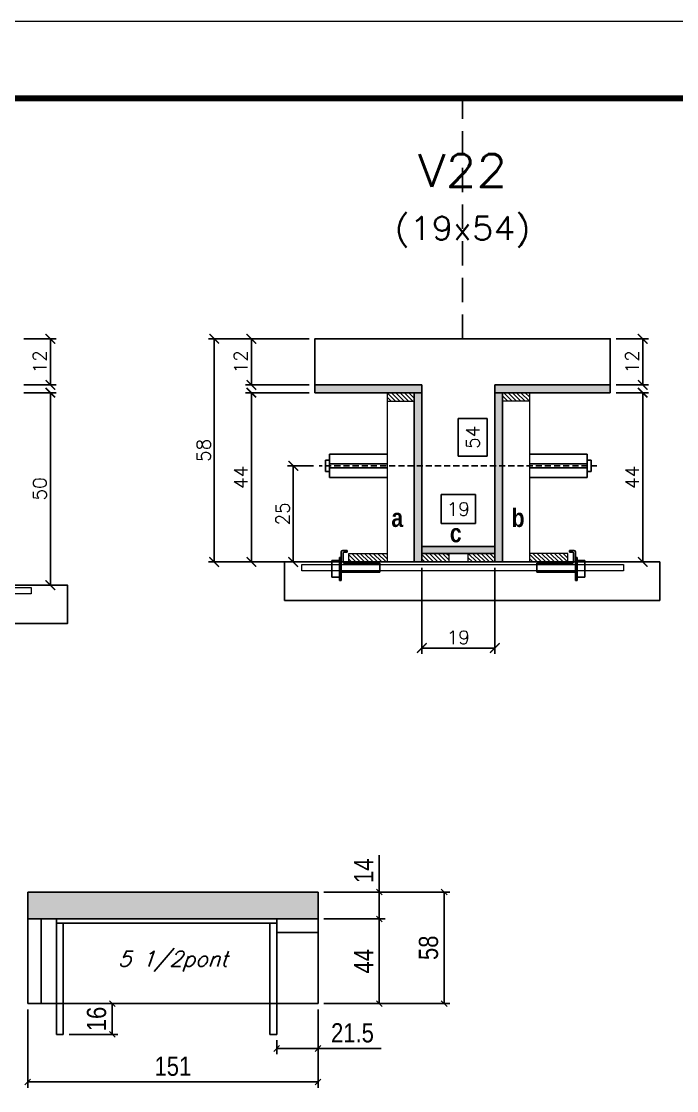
# Model space of a CAD drawing. Extents: x 0 to 6325, y 5574 to 19307.
# Drawn here: x 827 to 1168, y 9514 to 10070 of the extents above; entities that cross this region are included whole.
import ezdxf
from ezdxf.enums import TextEntityAlignment as Align

# ---------------------------------------------------------------- set-up
doc = ezdxf.new("R2010")
doc.units = 0
doc.linetypes.add('DASHED', pattern=[0.75, 0.5, -0.25])
doc.linetypes.add('HIDDEN', pattern=[9.525, 6.35, -3.175])
for name, color, linetype in [('1', 1, 'Continuous'), ('barrote', 251, 'Continuous'), ('COTA', 241, 'Continuous'), ('Cota Seção (2x)', 4, 'Continuous'), ('detalhes', 4, 'Continuous'), ('Hachura', 253, 'Continuous'), ('Painéis', 200, 'Continuous'), ('presilha', 1, 'Continuous'), ('SARR_2.2x7', 40, 'Continuous'), ('SARR_3.5x7', 81, 'Continuous'), ('TENSOR', 3, 'Continuous'), ('texto', 7, 'Continuous'), ('Texto de Titulo', 7, 'Continuous'), ('Texto Qtd Sarr', 242, 'Continuous')]:
    doc.layers.add(name, color=color, linetype=linetype)
for name, color, linetype, lineweight in [('CONCRETO', 251, 'Continuous', 25), ('Folhas', 255, 'Continuous', 9), ('Madeira', 126, 'Continuous', 18), ('SARRAFO DE PRESSAO', 251, 'DASHED', 9), ('SCO-___-LAJ', 2, 'Continuous', 0), ('Texto Seção', 7, 'Continuous', 15)]:
    doc.layers.add(name, color=color, linetype=linetype, lineweight=lineweight)
doc.styles.add('COTA TECNICA', font='techl___.ttf', dxfattribs={"height": 10})
doc.styles.add('Romans', font='romans.shx')
doc.styles.add('TECNICA', font='techb___.ttf', dxfattribs={"height": 10})
doc.dimstyles.new('Cota Seção (2x)', dxfattribs={"dimtxt": 7, "dimasz": 5, "dimexe": 3, "dimexo": 3, "dimgap": 2, "dimtad": 3, "dimdec": 1, "dimlfac": 0.5, "dimzin": 12, "dimdsep": 46, "dimtxsty": 'Romans', "dimblk": 'ARCHTICK', "dimcen": 0, "dimclrd": 4, "dimclre": 4, "dimclrt": 1, "dimadec": 1, "dimazin": 3, "dimtfac": 1, "dimtdec": 1, "dimtmove": 0, "dimatfit": 3, "dimldrblk": 'OBLIQUE', "dimfxl": 1, "dimtolj": 1, "dimtzin": 12, "dimarcsym": 0})
doc.dimstyles.new('Cota Seção interna', dxfattribs={"dimtxt": 7, "dimasz": 6, "dimexe": 0.18, "dimexo": 2, "dimgap": -4, "dimtad": 3, "dimdec": 1, "dimlfac": 0.5, "dimzin": 12, "dimdsep": 46, "dimtxsty": 'Romans', "dimblk": 'ARCHTICK', "dimcen": 0.09, "dimse1": 1, "dimse2": 1, "dimsd1": 1, "dimsd2": 1, "dimclrd": 180, "dimclre": 5, "dimclrt": 1, "dimadec": 0, "dimazin": 3, "dimtfac": 1, "dimtdec": 1, "dimtofl": 0, "dimtmove": 0, "dimatfit": 3, "dimldrblk": 'ARCHTICK', "dimfxl": 1, "dimtolj": 1, "dimtzin": 0, "dimarcsym": 0})
doc.dimstyles.new('PAINEL', dxfattribs={"dimtxt": 10, "dimasz": 3, "dimexe": 3, "dimexo": 3, "dimgap": 3, "dimtad": 1, "dimdec": 1, "dimzin": 12, "dimdsep": 46, "dimtxsty": 'COTA TECNICA', "dimblk1": 'OBLIQUE', "dimblk2": 'OBLIQUE', "dimsah": 1, "dimcen": 0.9, "dimclrd": 4, "dimclre": 4, "dimclrt": 240, "dimadec": 1, "dimazin": 3, "dimtfac": 1, "dimtdec": 1, "dimtmove": 0, "dimatfit": 3, "dimfxl": 1, "dimtolj": 1, "dimtzin": 12, "dimarcsym": 0})
pattern_1 = [(315, (23991.8247, 1559.3305), (1.12253202, 1.12253202), [])]

# ---------------------------------------------------------------- blocks, each defined once
blk = doc.blocks.new('9999999999')
at = {"layer": 'Folhas'}
blk.add_lwpolyline([(98138.98, 34190.21), (99623.98, 34190.21), (99623.98, 35240.21), (98138.98, 35240.21)], close=True, dxfattribs=at)
at = {"layer": 'Folhas', "color": 30, "const_width": 3}
blk.add_lwpolyline([(98213.98, 34230.21), (99583.98, 34230.21), (99583.98, 35200.21), (98213.98, 35200.21)], close=True, dxfattribs=at)
blk = doc.blocks.new('_ArchTick')
at = {"color": 0, "linetype": 'ByBlock', "const_width": 0.15}
blk.add_lwpolyline([(-0.5, -0.5), (0.5, 0.5)], dxfattribs=at)
blk = doc.blocks.new('*D3224')
at = {"layer": 'COTA', "color": 4, "lineweight": -2, "transparency": 16777216}
for p, q in [((828.15, 9904.97), (845.02, 9904.97)), ((842.02, 9904.97), (842.02, 9880.97)), ((828.15, 9880.97), (845.02, 9880.97))]:
    blk.add_line(p, q, dxfattribs=at)
at = {"layer": 'Defpoints', "color": 0, "transparency": 16777216}
for p in [(825.15, 9904.97), (825.15, 9880.97), (842.02, 9880.97)]:
    blk.add_point(p, dxfattribs=at)
at = {"layer": 'COTA', "color": 4, "lineweight": -2, "transparency": 16777216, "xscale": 5, "yscale": 5, "zscale": 5}
for p, rotation in [((842.02, 9904.97), 90), ((842.02, 9880.97), 270)]:
    blk.add_blockref('_ArchTick', p, dxfattribs=dict(at, rotation=rotation))
at = {"layer": 'COTA', "color": 1, "transparency": 16777216, "insert": (836.52, 9892.97), "char_height": 7, "attachment_point": 5, "rotation": 90, "style": 'Romans'}
blk.add_mtext('\\A1;12', dxfattribs=at)
blk = doc.blocks.new('_Oblique')
at = {"layer": '1', "color": 0, "lineweight": -2}
blk.add_line((-0.5, -0.5), (0.5, 0.5), dxfattribs=at)
blk = doc.blocks.new('*D3226')
at = {"layer": 'COTA', "color": 4, "lineweight": -2, "transparency": 16777216}
for p, q in [((828.15, 9876.97), (845.02, 9876.97)), ((842.02, 9776.97), (842.02, 9876.97)), ((801.75, 9776.97), (845.02, 9776.97))]:
    blk.add_line(p, q, dxfattribs=at)
at = {"layer": 'Defpoints', "color": 0, "transparency": 16777216}
for p in [(825.15, 9876.97), (842.02, 9876.97), (798.75, 9776.97)]:
    blk.add_point(p, dxfattribs=at)
at = {"layer": 'COTA', "color": 4, "lineweight": -2, "transparency": 16777216, "xscale": 5, "yscale": 5, "zscale": 5}
for p, rotation in [((842.02, 9876.97), 90), ((842.02, 9776.97), 270)]:
    blk.add_blockref('_ArchTick', p, dxfattribs=dict(at, rotation=rotation))
at = {"layer": 'COTA', "color": 1, "transparency": 16777216, "insert": (836.52, 9826.97), "char_height": 7, "attachment_point": 5, "rotation": 90, "style": 'Romans'}
blk.add_mtext('\\A1;50', dxfattribs=at)
blk = doc.blocks.new('titulo1')
at = {"layer": 'Defpoints', "color": 252, "linetype": 'HIDDEN', "ltscale": 2}
blk.add_line((0, 0), (0, 125), dxfattribs=at)
at = {"layer": 'Defpoints', "style": 'Romans', "oblique": 15}
blk.add_attdef('FOLHA', text='', height=10, dxfattribs=at).set_placement((0, 15.58), align=Align.MIDDLE_CENTER)
at = {"layer": 'Texto Qtd Sarr', "color": 3, "style": 'Romans', "oblique": 15}
for tag, height, p in [('TITULO', 17, (0, 71.45)), ('SEÇÃO', 12, (0, 41.55))]:
    blk.add_attdef(tag, text='', height=height, dxfattribs=at).set_placement(p, align=Align.MIDDLE_CENTER)
blk = doc.blocks.new('*D3232')
at = {"layer": 'COTA', "color": 4, "lineweight": -2, "transparency": 16777216}
for p, q in [((1136.2, 9904.97), (1153.08, 9904.97)), ((1150.08, 9904.97), (1150.08, 9880.97)), ((1136.2, 9880.97), (1153.08, 9880.97))]:
    blk.add_line(p, q, dxfattribs=at)
at = {"layer": 'Defpoints', "color": 0, "transparency": 16777216}
for p in [(1133.2, 9904.97), (1133.2, 9880.97), (1150.08, 9880.97)]:
    blk.add_point(p, dxfattribs=at)
at = {"layer": 'COTA', "color": 4, "lineweight": -2, "transparency": 16777216, "xscale": 5, "yscale": 5, "zscale": 5}
for p, rotation in [((1150.08, 9904.97), 90), ((1150.08, 9880.97), 270)]:
    blk.add_blockref('_ArchTick', p, dxfattribs=dict(at, rotation=rotation))
at = {"layer": 'COTA', "color": 1, "transparency": 16777216, "insert": (1144.58, 9892.97), "char_height": 7, "attachment_point": 5, "rotation": 90, "style": 'Romans'}
blk.add_mtext('\\A1;12', dxfattribs=at)
blk = doc.blocks.new('*D3233')
at = {"layer": 'COTA', "color": 4, "lineweight": -2, "transparency": 16777216}
for p, q in [((976.6, 9904.97), (924.23, 9904.97)), ((927.23, 9788.97), (927.23, 9904.97)), ((998.6, 9788.97), (924.23, 9788.97))]:
    blk.add_line(p, q, dxfattribs=at)
at = {"layer": 'Defpoints', "color": 0, "transparency": 16777216}
for p in [(927.23, 9904.97), (979.6, 9904.97), (1001.6, 9788.97)]:
    blk.add_point(p, dxfattribs=at)
at = {"layer": 'COTA', "color": 4, "lineweight": -2, "transparency": 16777216, "xscale": 5, "yscale": 5, "zscale": 5}
for p, rotation in [((927.23, 9904.97), 90), ((927.23, 9788.97), 270)]:
    blk.add_blockref('_ArchTick', p, dxfattribs=dict(at, rotation=rotation))
at = {"layer": 'COTA', "color": 1, "transparency": 16777216, "insert": (921.73, 9846.97), "char_height": 7, "attachment_point": 5, "rotation": 90, "style": 'Romans'}
blk.add_mtext('\\A1;58', dxfattribs=at)
blk = doc.blocks.new('*D3234')
at = {"layer": 'COTA', "color": 4, "lineweight": -2, "transparency": 16777216}
for p, q in [((1136.2, 9876.97), (1153.08, 9876.97)), ((1150.08, 9788.97), (1150.08, 9876.97)), ((1109.8, 9788.97), (1153.08, 9788.97))]:
    blk.add_line(p, q, dxfattribs=at)
at = {"layer": 'Defpoints', "color": 0, "transparency": 16777216}
for p in [(1133.2, 9876.97), (1150.08, 9876.97), (1106.8, 9788.97)]:
    blk.add_point(p, dxfattribs=at)
at = {"layer": 'COTA', "color": 4, "lineweight": -2, "transparency": 16777216, "xscale": 5, "yscale": 5, "zscale": 5}
for p, rotation in [((1150.08, 9876.97), 90), ((1150.08, 9788.97), 270)]:
    blk.add_blockref('_ArchTick', p, dxfattribs=dict(at, rotation=rotation))
at = {"layer": 'COTA', "color": 1, "transparency": 16777216, "insert": (1144.58, 9832.97), "char_height": 7, "attachment_point": 5, "rotation": 90, "style": 'Romans'}
blk.add_mtext('\\A1;44', dxfattribs=at)
blk = doc.blocks.new('*D3235')
at = {"layer": 'Cota Seção (2x)', "color": 180, "lineweight": -2, "transparency": 16777216}
for p, q in [((1069.2, 9863.62), (1054.2, 9863.62)), ((1054.2, 9863.62), (1054.2, 9843.95)), ((1069.2, 9843.95), (1069.2, 9863.62)), ((1054.2, 9843.95), (1069.2, 9843.95))]:
    blk.add_line(p, q, dxfattribs=at)
at = {"layer": 'Defpoints', "color": 0, "transparency": 16777216}
for p in [(1073.2, 9904.97), (1084.2, 9904.97), (1084.2, 9796.97)]:
    blk.add_point(p, dxfattribs=at)
at = {"layer": 'Cota Seção (2x)', "color": 1, "transparency": 16777216, "insert": (1061.7, 9853.78), "char_height": 7, "attachment_point": 5, "rotation": 90, "style": 'Romans'}
blk.add_mtext('\\A1;54', dxfattribs=at)
blk = doc.blocks.new('*D3236')
at = {"layer": 'COTA', "color": 4, "lineweight": -2, "transparency": 16777216}
for p, q in [((976.6, 9904.97), (943.55, 9904.97)), ((946.55, 9904.97), (946.55, 9880.97)), ((976.6, 9880.97), (943.55, 9880.97))]:
    blk.add_line(p, q, dxfattribs=at)
at = {"layer": 'Defpoints', "color": 0, "transparency": 16777216}
for p in [(979.6, 9904.97), (946.55, 9880.97), (979.6, 9880.97)]:
    blk.add_point(p, dxfattribs=at)
at = {"layer": 'COTA', "color": 4, "lineweight": -2, "transparency": 16777216, "xscale": 5, "yscale": 5, "zscale": 5}
for p, rotation in [((946.55, 9904.97), 90), ((946.55, 9880.97), 270)]:
    blk.add_blockref('_ArchTick', p, dxfattribs=dict(at, rotation=rotation))
at = {"layer": 'COTA', "color": 1, "transparency": 16777216, "insert": (941.05, 9892.97), "char_height": 7, "attachment_point": 5, "rotation": 90, "style": 'Romans'}
blk.add_mtext('\\A1;12', dxfattribs=at)
blk = doc.blocks.new('*D3237')
at = {"layer": 'COTA', "color": 4, "lineweight": -2, "transparency": 16777216}
for p, q in [((976.6, 9876.97), (943.55, 9876.97)), ((946.55, 9876.97), (946.55, 9788.97)), ((998.6, 9788.97), (943.55, 9788.97))]:
    blk.add_line(p, q, dxfattribs=at)
at = {"layer": 'Defpoints', "color": 0, "transparency": 16777216}
for p in [(979.6, 9876.97), (946.55, 9788.97), (1001.6, 9788.97)]:
    blk.add_point(p, dxfattribs=at)
at = {"layer": 'COTA', "color": 4, "lineweight": -2, "transparency": 16777216, "xscale": 5, "yscale": 5, "zscale": 5}
for p, rotation in [((946.55, 9876.97), 90), ((946.55, 9788.97), 270)]:
    blk.add_blockref('_ArchTick', p, dxfattribs=dict(at, rotation=rotation))
at = {"layer": 'COTA', "color": 1, "transparency": 16777216, "insert": (941.05, 9832.97), "char_height": 7, "attachment_point": 5, "rotation": 90, "style": 'Romans'}
blk.add_mtext('\\A1;44', dxfattribs=at)
blk = doc.blocks.new('PRESILHA METÁLICA 1')
at = {"layer": 'presilha'}
for p, q in [((7.5, 10.64), (7.5, 19.86)), ((12, 21), (8.64, 21)), ((9, 11.57), (9, 18.93)), ((12, 19.5), (9.57, 19.5)), ((12, 21), (12, 19.5)), ((0, 13), (6, 13)), ((0, 13), (0, 0)), ((6, 15.5), (7.5, 15.5)), ((6, -2.5), (6, 15.5)), ((6, 13), (6, 0)), ((7.5, 15.5), (7.5, -2.5)), ((37.5, 11), (9.57, 11)), ((37.5, 11), (37.5, 4.1)), ((6, 0), (0, 0)), ((37.5, 4.1), (7.5, 4.1)), ((7.5, -2.5), (6, -2.5))]:
    blk.add_line(p, q, dxfattribs=at)
for centre, radius, start, end in [((8.64, 19.86), 1.14, 90, 180), ((9.57, 18.93), 0.57, 90, 180), ((9.57, 11.57), 0.57, 180, 270)]:
    blk.add_arc(centre, radius, start, end, dxfattribs=at)
blk = doc.blocks.new('*D3238')
at = {"layer": 'COTA', "color": 4, "lineweight": -2, "transparency": 16777216}
for p, q in [((1035.2, 9785.97), (1035.2, 9741.25)), ((1073.2, 9785.97), (1073.2, 9741.25)), ((1035.2, 9744.25), (1073.2, 9744.25))]:
    blk.add_line(p, q, dxfattribs=at)
at = {"layer": 'Defpoints', "color": 0, "transparency": 16777216}
for p in [(1035.2, 9788.97), (1073.2, 9788.97), (1073.2, 9744.25)]:
    blk.add_point(p, dxfattribs=at)
at = {"layer": 'COTA', "color": 4, "lineweight": -2, "transparency": 16777216, "xscale": 5, "yscale": 5, "zscale": 5, "rotation": 180}
blk.add_blockref('_ArchTick', (1035.2, 9744.25), dxfattribs=at)
at = {"layer": 'COTA', "color": 4, "lineweight": -2, "transparency": 16777216, "xscale": 5, "yscale": 5, "zscale": 5}
blk.add_blockref('_ArchTick', (1073.2, 9744.25), dxfattribs=at)
at = {"layer": 'COTA', "color": 1, "transparency": 16777216, "insert": (1054.2, 9749.75), "char_height": 7, "attachment_point": 5, "style": 'Romans'}
blk.add_mtext('\\A1;19', dxfattribs=at)
blk = doc.blocks.new('*D3239')
at = {"layer": 'Cota Seção (2x)', "color": 180, "lineweight": -2, "transparency": 16777216}
for p, q in [((1063.2, 9823.97), (1045.2, 9823.97)), ((1045.2, 9823.97), (1045.2, 9808.97)), ((1063.2, 9808.97), (1063.2, 9823.97)), ((1045.2, 9808.97), (1063.2, 9808.97))]:
    blk.add_line(p, q, dxfattribs=at)
at = {"layer": 'Defpoints', "color": 0, "transparency": 16777216}
for p in [(1073.2, 9804.97), (1035.21, 9788.97), (1073.2, 9788.97)]:
    blk.add_point(p, dxfattribs=at)
at = {"layer": 'Cota Seção (2x)', "color": 1, "transparency": 16777216, "insert": (1054.2, 9816.47), "char_height": 7, "attachment_point": 5, "style": 'Romans'}
blk.add_mtext('\\A1;19', dxfattribs=at)
blk = doc.blocks.new('*D3387')
at = {"layer": 'COTA', "color": 4, "lineweight": -2, "transparency": 16777216}
for p, q in [((830.25, 9556.41), (830.25, 9515.69)), ((981.25, 9556.41), (981.25, 9515.69)), ((830.25, 9518.69), (981.25, 9518.69))]:
    blk.add_line(p, q, dxfattribs=at)
at = {"layer": 'Defpoints', "color": 0, "transparency": 16777216}
for p in [(830.25, 9559.41), (981.25, 9559.41), (981.25, 9518.69)]:
    blk.add_point(p, dxfattribs=at)
at = {"layer": 'COTA', "color": 4, "lineweight": -2, "transparency": 16777216, "xscale": 3, "yscale": 3, "zscale": 3, "rotation": 180}
blk.add_blockref('_Oblique', (830.25, 9518.69), dxfattribs=at)
at = {"layer": 'COTA', "color": 4, "lineweight": -2, "transparency": 16777216, "xscale": 3, "yscale": 3, "zscale": 3}
blk.add_blockref('_Oblique', (981.25, 9518.69), dxfattribs=at)
at = {"layer": 'COTA', "color": 240, "transparency": 16777216, "insert": (905.75, 9526.8), "char_height": 10, "attachment_point": 5, "style": 'COTA TECNICA'}
blk.add_mtext('\\A1;151', dxfattribs=at)
blk = doc.blocks.new('*D4454')
at = {"layer": 'COTA', "color": 4, "lineweight": -2, "transparency": 16777216}
for p, q in [((984.25, 9603.41), (1016.09, 9603.41)), ((1013.09, 9559.41), (1013.09, 9603.41)), ((984.25, 9559.41), (1016.09, 9559.41))]:
    blk.add_line(p, q, dxfattribs=at)
at = {"layer": 'Defpoints', "color": 0, "transparency": 16777216}
for p in [(981.25, 9603.41), (1013.09, 9603.41), (981.25, 9559.41)]:
    blk.add_point(p, dxfattribs=at)
at = {"layer": 'COTA', "color": 4, "lineweight": -2, "transparency": 16777216, "xscale": 3, "yscale": 3, "zscale": 3}
for p, rotation in [((1013.09, 9603.41), 90), ((1013.09, 9559.41), 270)]:
    blk.add_blockref('_Oblique', p, dxfattribs=dict(at, rotation=rotation))
at = {"layer": 'COTA', "color": 240, "transparency": 16777216, "insert": (1005.01, 9581.41), "char_height": 10, "attachment_point": 5, "rotation": 90, "style": 'COTA TECNICA'}
blk.add_mtext('\\A1;44', dxfattribs=at)
blk = doc.blocks.new('*D4456')
at = {"layer": 'COTA', "color": 4, "lineweight": -2, "transparency": 16777216}
for p, q in [((1013.09, 9617.41), (1013.09, 9636.52)), ((984.25, 9617.41), (1016.09, 9617.41)), ((1013.09, 9603.41), (1013.09, 9617.41)), ((984.25, 9603.41), (1016.09, 9603.41))]:
    blk.add_line(p, q, dxfattribs=at)
at = {"layer": 'Defpoints', "color": 0, "transparency": 16777216}
for p in [(981.25, 9617.41), (1013.09, 9617.41), (981.25, 9603.41)]:
    blk.add_point(p, dxfattribs=at)
at = {"layer": 'COTA', "color": 4, "lineweight": -2, "transparency": 16777216, "xscale": 3, "yscale": 3, "zscale": 3}
for p, rotation in [((1013.09, 9617.41), 90), ((1013.09, 9603.41), 270)]:
    blk.add_blockref('_Oblique', p, dxfattribs=dict(at, rotation=rotation))
at = {"layer": 'COTA', "color": 240, "transparency": 16777216, "insert": (1005.01, 9628.46), "char_height": 10, "attachment_point": 5, "rotation": 90, "style": 'COTA TECNICA'}
blk.add_mtext('\\A1;14', dxfattribs=at)
blk = doc.blocks.new('*D3406')
at = {"layer": 'COTA', "color": 4, "lineweight": -2, "transparency": 16777216}
for p, q in [((984.25, 9617.41), (1049.85, 9617.41)), ((1046.85, 9617.41), (1046.85, 9559.41)), ((984.25, 9559.41), (1049.85, 9559.41))]:
    blk.add_line(p, q, dxfattribs=at)
at = {"layer": 'Defpoints', "color": 0, "transparency": 16777216}
for p in [(981.25, 9617.41), (981.25, 9559.41), (1046.85, 9559.41)]:
    blk.add_point(p, dxfattribs=at)
at = {"layer": 'COTA', "color": 4, "lineweight": -2, "transparency": 16777216, "xscale": 3, "yscale": 3, "zscale": 3}
for p, rotation in [((1046.85, 9617.41), 90), ((1046.85, 9559.41), 270)]:
    blk.add_blockref('_Oblique', p, dxfattribs=dict(at, rotation=rotation))
at = {"layer": 'COTA', "color": 240, "transparency": 16777216, "insert": (1038.72, 9588.41), "char_height": 10, "attachment_point": 5, "rotation": 90, "style": 'COTA TECNICA'}
blk.add_mtext('\\A1;58', dxfattribs=at)
blk = doc.blocks.new('*D4441')
at = {"layer": 'COTA', "color": 4, "lineweight": -2, "transparency": 16777216}
for p, q in [((874.2, 9543.41), (874.2, 9559.41)), ((851.75, 9543.41), (877.2, 9543.41))]:
    blk.add_line(p, q, dxfattribs=at)
at = {"layer": 'Defpoints', "color": 0, "transparency": 16777216}
for p in [(874.2, 9559.41), (874.2, 9559.41), (848.75, 9543.41)]:
    blk.add_point(p, dxfattribs=at)
at = {"layer": 'COTA', "color": 4, "lineweight": -2, "transparency": 16777216, "xscale": 3, "yscale": 3, "zscale": 3}
for p, rotation in [((874.2, 9559.41), 90), ((874.2, 9543.41), 270)]:
    blk.add_blockref('_Oblique', p, dxfattribs=dict(at, rotation=rotation))
at = {"layer": 'COTA', "color": 240, "transparency": 16777216, "insert": (866.09, 9551.41), "char_height": 10, "attachment_point": 5, "rotation": 90, "style": 'COTA TECNICA'}
blk.add_mtext('\\A1;16', dxfattribs=at)
blk = doc.blocks.new('*D4442')
at = {"layer": 'COTA', "color": 4, "lineweight": -2, "transparency": 16777216}
for p, q in [((981.25, 9556.41), (981.25, 9533.05)), ((959.75, 9540.41), (959.75, 9533.05)), ((959.75, 9536.05), (981.25, 9536.05)), ((981.25, 9536.05), (1014.04, 9536.05))]:
    blk.add_line(p, q, dxfattribs=at)
at = {"layer": 'Defpoints', "color": 0, "transparency": 16777216}
for p in [(981.25, 9559.41), (959.75, 9543.41), (959.75, 9536.05)]:
    blk.add_point(p, dxfattribs=at)
at = {"layer": 'COTA', "color": 4, "lineweight": -2, "transparency": 16777216, "xscale": 3, "yscale": 3, "zscale": 3, "rotation": 180}
blk.add_blockref('_Oblique', (959.75, 9536.05), dxfattribs=at)
at = {"layer": 'COTA', "color": 4, "lineweight": -2, "transparency": 16777216, "xscale": 3, "yscale": 3, "zscale": 3}
blk.add_blockref('_Oblique', (981.25, 9536.05), dxfattribs=at)
at = {"layer": 'COTA', "color": 240, "transparency": 16777216, "insert": (999.15, 9544.16), "char_height": 10, "attachment_point": 5, "style": 'COTA TECNICA'}
blk.add_mtext('\\A1;21.5', dxfattribs=at)
blk = doc.blocks.new('*D4172')
at = {"layer": 'COTA', "color": 4, "lineweight": -2, "transparency": 16777216}
for p, q in [((978.9, 9838.94), (965.35, 9838.94)), ((968.35, 9838.94), (968.35, 9788.97)), ((983.9, 9788.97), (965.35, 9788.97))]:
    blk.add_line(p, q, dxfattribs=at)
at = {"layer": 'Defpoints', "color": 0, "transparency": 16777216}
for p in [(981.9, 9838.94), (968.35, 9788.97), (986.9, 9788.97)]:
    blk.add_point(p, dxfattribs=at)
at = {"layer": 'COTA', "color": 4, "lineweight": -2, "transparency": 16777216, "xscale": 5, "yscale": 5, "zscale": 5}
for p, rotation in [((968.35, 9838.94), 90), ((968.35, 9788.97), 270)]:
    blk.add_blockref('_ArchTick', p, dxfattribs=dict(at, rotation=rotation))
at = {"layer": 'COTA', "color": 1, "transparency": 16777216, "insert": (962.85, 9813.96), "char_height": 7, "attachment_point": 5, "rotation": 90, "style": 'Romans'}
blk.add_mtext('\\A1;25', dxfattribs=at)

msp = doc.modelspace()

# ---------------------------------------------------------------- hatches: boundary and pattern name
at = {"layer": 'COTA'}
h = msp.add_hatch(dxfattribs=at)
h.set_pattern_fill('AR-CONC', color=256, scale=0.03)
h.set_pattern_definition([(50, (220.8105, 1148.575), (5.46554, -0.4781726), [0.5715, -6.2865]), (355, (220.8105, 1148.575), (-1.0573026, 5.7317054), [0.4572, -5.0292175]), (100.451445, (221.266, 1148.535), (4.4082374, 5.2535326), [0.4857003, -5.3427073]), (46.1842, (220.8105, 1150.099), (8.132371, -1.26127), [0.85725, -9.42975]), (96.63556, (221.488, 1149.994), (7.122124, 7.422784), [0.728551, -8.014068]), (351.18415, (220.8105, 1150.099), (7.122124, 7.422784), [0.685799, -7.543792]), (21, (221.5725, 1149.718), (4.5484317, -3.067956), [0.5715, -6.2865]), (326, (221.5725, 1149.718), (1.854061, 5.525639), [0.4572, -5.0292]), (71.451445, (221.9515, 1149.4624), (6.4024926, 2.457683), [0.4857003, -5.342698]), (37.5, (220.8105, 1148.5751), (0.0926581, 2.53665117), [0, -4.96824, 0, -5.1054, 0, -5.04825]), (7.5, (220.8105, 1148.575), (2.0045899, 3.00541724), [0, -2.91084, 0, -4.85394, 0, -1.92405]), (327.5, (219.1112, 1148.5751), (4.06771786, -0.1718623), [0, -1.905, 0, -5.9436, 0, -7.8867]), (317.5, (218.3492, 1148.575), (4.4438754, 0.7627947), [0, -2.4765, 0, -3.94716, 0, -5.6007])])
h.paths.add_polyline_path([(981.25, 9617.41), (830.25, 9617.41), (830.25, 9603.41), (981.25, 9603.41)])
at = {"layer": 'Hachura'}
h = msp.add_hatch(color=256, dxfattribs=at)
h.dxf.hatch_style = 1
h.paths.add_polyline_path([(1035.2, 9876.97), (1035.2, 9880.97), (979.6, 9880.97), (979.6, 9876.97)])
h = msp.add_hatch(dxfattribs=at)
h.set_pattern_fill('ANSI31', color=256, scale=0.5, angle=270, style=0)
h.set_pattern_definition([(315, (23991.8247, 1569.3305), (1.12253202, 1.12253202), [])])
h.paths.add_polyline_path([(1031.2, 9872.57), (1031.2, 9876.97), (1017.2, 9876.97), (1017.2, 9872.57)])
h = msp.add_hatch(color=256, dxfattribs=at)
h.dxf.hatch_style = 1
h.paths.add_polyline_path([(1031.2, 9876.97), (1035.2, 9876.97), (1035.2, 9788.97), (1031.2, 9788.97)])
h = msp.add_hatch(color=256, dxfattribs=at)
h.dxf.hatch_style = 1
h.paths.add_polyline_path([(1133.2, 9876.97), (1133.2, 9880.97), (1073.2, 9880.97), (1073.2, 9876.97)])
h = msp.add_hatch(color=256, dxfattribs=at)
h.dxf.hatch_style = 1
h.paths.add_polyline_path([(1077.2, 9876.97), (1073.2, 9876.97), (1073.2, 9788.97), (1077.2, 9788.97)])
h = msp.add_hatch(dxfattribs=at)
h.set_pattern_fill('ANSI31', color=256, scale=0.5, angle=270, style=0)
h.set_pattern_definition([(315, (23991.8247, 1569.3305), (1.12253202, 1.12253202), [])])
h.paths.add_polyline_path([(1077.2, 9872.57), (1077.2, 9876.97), (1091.2, 9876.97), (1091.2, 9872.57)])
h = msp.add_hatch(dxfattribs=at)
h.set_pattern_fill('ANSI31', color=256, scale=0.5, angle=270, style=0)
h.set_pattern_definition([(315, (23991.8247, 1559.3305), (1.12253202, 1.12253202), [])])
h.paths.add_polyline_path([(997.2, 9788.97), (997.2, 9793.37), (1017.2, 9793.37), (1017.2, 9788.97)])
h = msp.add_hatch(color=256, dxfattribs=at)
h.dxf.hatch_style = 1
h.paths.add_polyline_path([(1073.2, 9793.37), (1073.2, 9796.97), (1035.2, 9796.97), (1035.2, 9793.37)])
h = msp.add_hatch(dxfattribs=at)
h.set_pattern_fill('ANSI31', color=256, scale=0.5, angle=270, style=0)
h.set_pattern_definition(pattern_1)
h.paths.add_polyline_path([(1035.2, 9788.97), (1035.2, 9793.37), (1049.2, 9793.37), (1049.2, 9788.97)])
h = msp.add_hatch(dxfattribs=at)
h.set_pattern_fill('ANSI31', color=256, scale=0.5, angle=270, style=0)
h.set_pattern_definition(pattern_1)
h.paths.add_polyline_path([(1073.2, 9788.97), (1073.2, 9793.37), (1059.2, 9793.37), (1059.2, 9788.97)])
h = msp.add_hatch(dxfattribs=at)
h.set_pattern_fill('ANSI31', color=256, scale=0.5, angle=270, style=0)
h.set_pattern_definition(pattern_1)
h.paths.add_polyline_path([(1111.2, 9788.97), (1111.2, 9793.37), (1091.2, 9793.37), (1091.2, 9788.97)])

# ---------------------------------------------------------------- linework, layer by layer
at = {"ltscale": 3}
for p, q in [((987.2, 9844.94), (987.2, 9832.94)), ((987.2, 9844.94), (1017.2, 9844.94)), ((1121.2, 9844.94), (1091.2, 9844.94)), ((1121.2, 9844.94), (1121.2, 9832.94)), ((985.2, 9841.94), (985.2, 9835.94)), ((985.2, 9841.94), (987.2, 9841.94)), ((1017.2, 9839.94), (987.2, 9839.94)), ((1017.2, 9837.94), (987.2, 9837.94)), ((1091.2, 9839.94), (1121.2, 9839.94)), ((1091.2, 9837.94), (1121.2, 9837.94)), ((1121.2, 9841.94), (1123.2, 9841.94)), ((1123.2, 9841.94), (1123.2, 9835.94)), ((987.2, 9835.94), (985.2, 9835.94)), ((987.2, 9832.94), (1017.2, 9832.94)), ((1121.2, 9832.94), (1091.2, 9832.94)), ((1121.2, 9835.94), (1123.2, 9835.94))]:
    msp.add_line(p, q, dxfattribs=at)
at = {"layer": 'barrote'}
for points in [[(963.75, 9768.97), (1158.93, 9768.97), (1158.93, 9788.97), (963.75, 9788.97)], [(655.7, 9756.97), (850.88, 9756.97), (850.88, 9776.97), (655.7, 9776.97)]]:
    msp.add_lwpolyline(points, close=True, dxfattribs=at)
at = {"layer": 'CONCRETO'}
msp.add_lwpolyline([(979.6, 9880.97), (979.6, 9904.97), (1133.2, 9904.97), (1133.2, 9880.97), (1073.2, 9880.97), (1073.2, 9796.97), (1035.2, 9796.97), (1035.2, 9880.97)], close=True, dxfattribs=at)
at = {"layer": 'COTA'}
for p, q in [((830.25, 9603.41), (830.25, 9617.41)), ((830.25, 9617.41), (981.25, 9617.41)), ((981.25, 9617.41), (981.25, 9603.41)), ((845.25, 9543.41), (848.75, 9543.41)), ((956.25, 9543.41), (959.75, 9543.41))]:
    msp.add_line(p, q, dxfattribs=at)
at = {"layer": 'Madeira'}
for points in [[(1031.2, 9872.57), (1031.2, 9876.97), (1017.2, 9876.97), (1017.2, 9872.57)], [(1031.2, 9876.97), (1017.2, 9876.97), (1017.2, 9788.97), (1031.2, 9788.97)], [(1077.2, 9872.57), (1077.2, 9876.97), (1091.2, 9876.97), (1091.2, 9872.57)], [(1077.2, 9876.97), (1091.2, 9876.97), (1091.2, 9788.97), (1077.2, 9788.97)], [(997.2, 9788.97), (997.2, 9793.37), (1017.2, 9793.37), (1017.2, 9788.97)], [(1035.2, 9788.97), (1035.2, 9793.37), (1049.2, 9793.37), (1049.2, 9788.97)], [(1073.2, 9788.97), (1073.2, 9793.37), (1059.2, 9793.37), (1059.2, 9788.97)], [(1111.2, 9788.97), (1111.2, 9793.37), (1091.2, 9793.37), (1091.2, 9788.97)]]:
    msp.add_lwpolyline(points, close=True, dxfattribs=at)
at = {"layer": 'Painéis', "linetype": 'ByBlock'}
for p, q in [((830.25, 9603.41), (981.25, 9603.41)), ((830.25, 9559.41), (830.25, 9603.41)), ((981.25, 9603.41), (981.25, 9559.41)), ((981.25, 9559.41), (830.25, 9559.41))]:
    msp.add_line(p, q, dxfattribs=at)
at = {"layer": 'Painéis'}
for points in [[(1035.2, 9876.97), (1035.2, 9880.97), (979.6, 9880.97), (979.6, 9876.97)], [(1031.2, 9876.97), (1035.2, 9876.97), (1035.2, 9788.97), (1031.2, 9788.97)], [(1133.2, 9876.97), (1133.2, 9880.97), (1073.2, 9880.97), (1073.2, 9876.97)], [(1077.2, 9876.97), (1073.2, 9876.97), (1073.2, 9788.97), (1077.2, 9788.97)], [(1073.2, 9793.37), (1073.2, 9796.97), (1035.2, 9796.97), (1035.2, 9793.37)]]:
    msp.add_lwpolyline(points, close=True, dxfattribs=at)
at = {"layer": 'SARR_2.2x7', "linetype": 'Continuous'}
for p, q in [((837.25, 9559.41), (837.25, 9603.41)), ((845.25, 9601.21), (959.75, 9601.21)), ((959.75, 9596.41), (981.25, 9596.41))]:
    msp.add_line(p, q, dxfattribs=at)
at = {"layer": 'SARR_3.5x7'}
for p, q in [((845.25, 9603.41), (845.25, 9543.41)), ((848.75, 9601.21), (848.75, 9543.41)), ((956.25, 9601.21), (956.25, 9543.41)), ((959.75, 9603.41), (959.75, 9543.41))]:
    msp.add_line(p, q, dxfattribs=at)
at = {"layer": 'SCO-___-LAJ', "color": 1}
for points in [[(972.75, 9787.64), (1140.06, 9787.64), (1140.06, 9784.44), (972.75, 9784.44)], [(664.7, 9775.64), (832, 9775.64), (832, 9772.44), (664.7, 9772.44)]]:
    msp.add_lwpolyline(points, close=True, dxfattribs=at)
at = {"layer": 'TENSOR', "linetype": 'HIDDEN', "ltscale": 0.5}
msp.add_line((1126.2, 9838.94), (981.9, 9838.94), dxfattribs=at)

# ---------------------------------------------------------------- block references
at = {"layer": 'presilha', "yscale": 0.6666666666666666, "zscale": 0.6666666666666666}
for p, xscale in [((988.34, 9781.01), 0.6666666666666666), ((1120.07, 9781.01), -0.6666666666666666)]:
    msp.add_blockref('PRESILHA METÁLICA 1', p, dxfattribs=dict(at, xscale=xscale))
at = {"layer": 'SARRAFO DE PRESSAO', "color": 6, "linetype": 'ByBlock'}
msp.add_blockref('9999999999', (-98138.98, -25170.23), dxfattribs=at)
at = {"layer": 'Texto Seção'}
ref = msp.add_blockref('titulo1', (1056.4, 9904.97), dxfattribs=at)
ref.add_attrib('TITULO', 'V22', dxfattribs={"layer": 'Texto de Titulo', "color": 7, "height": 17, "style": 'Romans', "width": 1.1}).set_placement((1056.4, 9992.47), align=Align.MIDDLE_CENTER)
ref.add_attrib('SEÇÃO', '(19x54)', dxfattribs={"layer": 'Texto de Titulo', "color": 7, "height": 12, "style": 'Romans', "width": 1.1}).set_placement((1056.4, 9962.47), align=Align.MIDDLE_CENTER)

# ---------------------------------------------------------------- texts
at = {"layer": 'detalhes', "style": 'TECNICA'}
for s, p in [('b', (1081.92, 9807.16)), ('a', (1019.38, 9807.17)), ('c', (1049.79, 9799.21))]:
    msp.add_text(s, height=9.6, dxfattribs=at).set_placement(p)
at = {"layer": 'texto', "color": 2, "insert": (905.75, 9581.41), "char_height": 8, "attachment_point": 5, "style": 'Romans'}
msp.add_mtext('{\\Q19;\\C256;5 1/2pont}', dxfattribs=at)

# ---------------------------------------------------------------- dimensions: what is measured, and where the dimension line sits
at = {"layer": 'COTA'}
for base, p1, p2, dimstyle, picture, middle in [((842.02, 9880.97), (825.15, 9904.97), (825.15, 9880.97), 'Cota Seção (2x)', '*D3224', (836.52, 9892.97)), ((927.23, 9904.97), (1001.6, 9788.97), (979.6, 9904.97), 'Cota Seção (2x)', '*D3233', (921.73, 9846.97)), ((946.55, 9880.97), (979.6, 9904.97), (979.6, 9880.97), 'Cota Seção (2x)', '*D3236', (941.05, 9892.97)), ((1150.08, 9880.97), (1133.2, 9904.97), (1133.2, 9880.97), 'Cota Seção (2x)', '*D3232', (1144.58, 9892.97)), ((842.02, 9876.97), (798.75, 9776.97), (825.15, 9876.97), 'Cota Seção (2x)', '*D3226', (836.52, 9826.97)), ((946.55, 9788.97), (979.6, 9876.97), (1001.6, 9788.97), 'Cota Seção (2x)', '*D3237', (941.05, 9832.97)), ((1150.08, 9876.97), (1106.8, 9788.97), (1133.2, 9876.97), 'Cota Seção (2x)', '*D3234', (1144.58, 9832.97)), ((968.35, 9788.97), (981.9, 9838.94), (986.9, 9788.97), 'Cota Seção (2x)', '*D4172', (962.85, 9813.96)), ((1013.09, 9617.41), (981.25, 9603.41), (981.25, 9617.41), 'PAINEL', '*D4456', (1005.01, 9628.46)), ((1046.85, 9559.41), (981.25, 9617.41), (981.25, 9559.41), 'PAINEL', '*D3406', (1038.72, 9588.41)), ((1013.09, 9603.41), (981.25, 9559.41), (981.25, 9603.41), 'PAINEL', '*D4454', (1005.01, 9581.41))]:
    dim = msp.add_linear_dim(base=base, p1=p1, p2=p2, angle=90, dimstyle=dimstyle, dxfattribs=at)
    dim.commit()
    dim.dimension.update_dxf_attribs({"geometry": picture, "text_midpoint": middle})
for base, p1, p2, dimstyle, picture, middle in [((1073.2, 9744.25), (1035.2, 9788.97), (1073.2, 9788.97), 'Cota Seção (2x)', '*D3238', (1054.2, 9749.75)), ((981.25, 9518.69), (830.25, 9559.41), (981.25, 9559.41), 'PAINEL', '*D3387', (905.75, 9526.8))]:
    dim = msp.add_linear_dim(base=base, p1=p1, p2=p2, dimstyle=dimstyle, dxfattribs=at)
    dim.commit()
    dim.dimension.update_dxf_attribs({"geometry": picture, "text_midpoint": middle})
dim = msp.add_linear_dim(base=(874.2, 9559.41), p1=(848.75, 9543.41), p2=(874.2, 9559.41), angle=90, dimstyle='PAINEL', dxfattribs=at)
dim.commit()
dim.dimension.update_dxf_attribs({"geometry": '*D4441', "text_midpoint": (874.2, 9551.41), "dimtype": 160})
dim = msp.add_linear_dim(base=(959.75, 9536.05), p1=(981.25, 9559.41), p2=(959.75, 9543.41), dimstyle='PAINEL', dxfattribs=at)
dim.commit()
dim.dimension.update_dxf_attribs({"geometry": '*D4442', "text_midpoint": (999.15, 9536.05), "dimtype": 160})
at = {"layer": 'Cota Seção (2x)'}
dim = msp.add_linear_dim(base=(1073.2, 9904.97), p1=(1084.2, 9796.97), p2=(1084.2, 9904.97), angle=90, dimstyle='Cota Seção interna', dxfattribs=at)
dim.commit()
dim.dimension.update_dxf_attribs({"geometry": '*D3235', "text_midpoint": (1073.2, 9853.78), "dimtype": 160})
dim = msp.add_linear_dim(base=(1073.2, 9804.97), p1=(1035.21, 9788.97), p2=(1073.2, 9788.97), dimstyle='Cota Seção interna', dxfattribs=at)
dim.commit()
dim.dimension.update_dxf_attribs({"geometry": '*D3239', "text_midpoint": (1054.2, 9804.97), "dimtype": 160})

doc.saveas('drawing.dxf')
